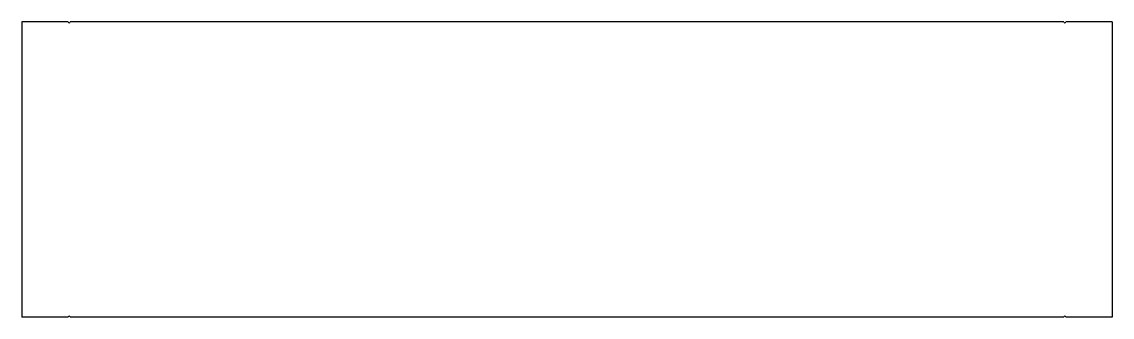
# Model space of a CAD drawing. Header units: millimetres. Extents: x -554 to 554, y -150 to 150.
import ezdxf

# ---------------------------------------------------------------- set-up
doc = ezdxf.new("R2010")
doc.units = ezdxf.units.MM

msp = doc.modelspace()

# ---------------------------------------------------------------- linework, layer by layer
at = {"color": 7, "linetype": 'Continuous', "lineweight": 25}
for p, q in [((-553.5, 150), (-553.5, -150)), ((-506.5, 150), (-553.5, 150)), ((504.5, 150), (-504.5, 150)), ((553.5, 150), (506.5, 150)), ((553.5, 150), (553.5, -150)), ((-506.5, -150), (-553.5, -150)), ((504.5, -150), (-504.5, -150)), ((553.5, -150), (506.5, -150))]:
    msp.add_line(p, q, dxfattribs=at)
for centre, start, end in [((-505.5, 150), 180, 0), ((505.5, 150), 180, 0), ((-505.5, -150), 0, 180), ((505.5, -150), 0, 180)]:
    msp.add_arc(centre, 1, start, end, dxfattribs=at)

doc.saveas('drawing.dxf')
